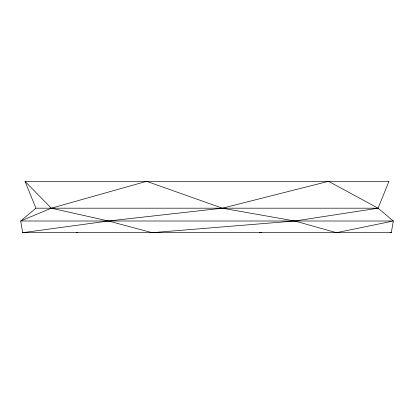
<?xml version="1.0" encoding="UTF-8"?>
<svg xmlns="http://www.w3.org/2000/svg" width="414" height="414" viewBox="0 0 414 414"><rect width="100%" height="100%" fill="white"/><g stroke="black" fill="none" stroke-linecap="round" stroke-linejoin="round"><path stroke-width="0.62" d="M22.682 232.678L391.318 232.678L393.3 221.004L378.075 208.19L328.566 181.322L222.38 208.19L108.442 221.004L22.682 232.678L20.7 221.004L35.925 208.19L378.075 208.19L388.969 181.322L25.031 181.322L35.925 208.19M25.031 181.322L51.3 208.19L108.442 221.004L152.155 232.678L294.742 221.004L378.075 208.19M107.795 221.004L20.7 221.004L51.3 208.19L146.603 181.322L222.38 208.19L294.742 221.004L336.478 232.678L393.3 221.004L295.384 221.004M108.442 221.004L294.742 221.004M259.273 232.466L261.845 232.678M390.04 232.502L391.318 232.678M76.259 232.42L77.522 232.678"/></g></svg>
